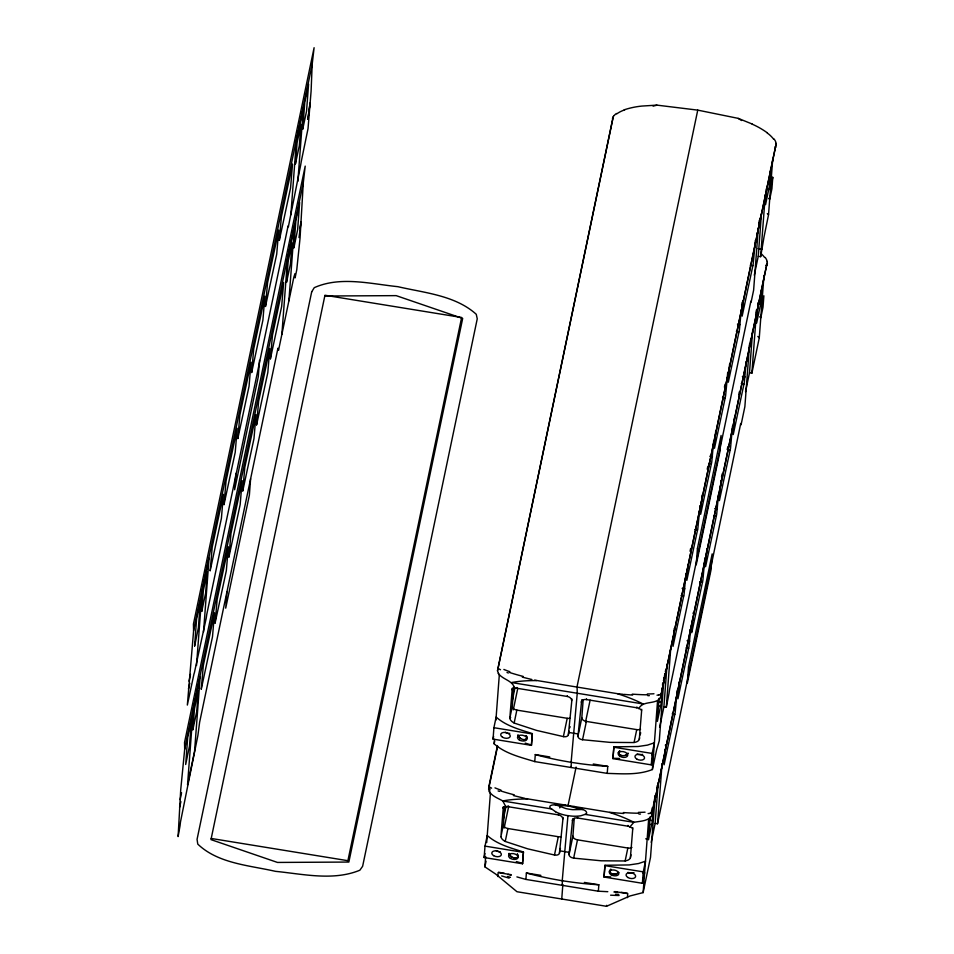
<?xml version="1.0" encoding="UTF-8"?>
<svg xmlns="http://www.w3.org/2000/svg" width="954" height="954" viewBox="0 0 954 954"><rect width="100%" height="100%" fill="white"/><g stroke="black" fill="none" stroke-linecap="round" stroke-linejoin="round"><path stroke-width="1.43" d="M303.277 182.882L300.045 238.166L296.754 269.863L295.084 277.876L295.18 275.766A24.828 1.55 -80.8 0 0 295.144 274.299L294.941 273.726L293.844 277.185L278.532 350.333L277.948 348.21L199.613 722.345L197.883 735.534L180.485 821.954A24.828 1.55 -80.8 0 0 180.056 825.687L178.1 836.598L180.723 789.721L184.694 749.236L303.277 182.882L305.208 166.115L184.527 742.51L184.694 749.236M312.173 64.467L311.099 91.107L308.023 128.671L301.297 161.309A13.284 0.835 -80.8 0 0 300.677 165.03L288.358 226.79L288.311 226.074A12.056 0.751 -80.8 0 0 288.084 225.979L206.779 614.316A12.056 0.751 -80.8 0 0 206.279 617.93L194.377 672.785A13.284 0.835 -80.8 0 0 193.936 674.12L187.342 705.066L193.602 630.821L312.173 64.467L314.104 47.7L193.435 624.095L193.602 630.821M650.139 816.803L648.458 839.794L652.154 822.229L653.55 804.592M196.512 665.487L202.057 591.695L209.069 558.185L203.524 631.977M226.945 591.778L225.716 608.151L249.376 495.15L250.604 478.777M235.853 473.363L234.624 489.736L258.284 376.735L259.512 360.362M281.871 334.389L287.5 259.5L294.512 225.991L288.883 300.88M290.851 214.877L296.396 141.085L303.42 107.575L297.863 181.367M555.55 811.711L551.603 808.932L502.853 801.002C497.738 797.902 487.53 794.813 488.758 787.11L497.451 745.563M497.499 670.841L612.85 118.534L497.499 670.841L499.252 675.67L495.913 720.103M484.143 857.527L485.002 846.115L487.232 835.465C497.261 844.505 510.891 847.951 523.448 852.017L522.518 863.775L484.143 857.527L484.978 853.532M493.051 739.111L493.91 727.699L496.14 717.05C506.169 726.089 519.799 729.536 532.344 733.602L531.414 745.36L493.051 739.111L493.612 736.452M655.159 795.672L650.533 857.276L643.127 892.598L630.034 895.961L606.517 906.3L516.985 891.728L495.746 874.114L484.882 866.852L485.658 856.453M486.695 842.597L490.344 794.086L489.474 791.939M664.056 677.328L659.286 740.781L657.151 748.079A13.284 0.835 -80.8 0 0 656.71 749.427L652.381 769.544C638.119 775.22 622.246 773.789 607.233 773.384L534.753 761.59C520.729 757.261 505.405 753.755 494.124 743.798L494.458 739.35M497.845 876.559L498.143 872.576L511.106 874.687M512.262 688.239L509.806 718.243L512.274 706.473L513.61 688.645M503.354 806.655L500.91 836.67L503.366 824.888L504.714 807.06M522.518 863.775L523.448 852.017M531.414 745.36L532.344 733.602M607.805 891.692L598.373 891.215L525.904 879.421L526.381 872.993L540.882 875.355M534.753 761.59L535.289 754.578L549.778 756.939M503.366 824.888A4.865 2.85 11.8 0 0 507.945 828.525L505.238 841.464L527.693 848.833L554.477 855.011A4.865 2.898 14.5 0 0 559.461 853.043L563.087 817.459M563.373 736.631A4.865 2.898 14.5 0 0 568.369 734.628L571.983 699.043M598.361 891.203L598.85 884.787A301.691 244.069 4.3 0 1 571.589 882.092L562.228 880.757L567.952 815.682A29.049 20.32 12.8 0 1 555.502 811.771M562.514 880.172L562.133 885.312L562.383 884.191M571.41 761.876L570.993 767.481L571.207 766.444M561.751 899.014L562.836 884.561M631.953 847.39A4.865 2.85 11.8 0 1 627.839 848.034L625.132 860.973L601.175 860.794L573.652 858.123A4.865 2.91 9.3 0 1 569.049 854.605L572.674 819.021M582.56 739.755A4.865 2.91 9.3 0 1 577.957 736.19L581.749 699.795M569.049 854.605L572.901 836.205L574.248 818.377M577.957 736.19L581.809 717.79L583.144 699.962M607.233 773.384L607.758 766.372L593.257 764.011M604.037 877.036L604.967 865.278L629.211 864.932L638.572 863.525L645.488 861.212L643.258 871.873L642.4 883.285L604.037 877.036L604.967 865.278M612.945 758.621L613.875 746.863L638.119 746.505L647.468 745.11L654.396 742.796L652.166 753.457L651.308 764.869L612.945 758.621L613.875 746.863M625.144 860.878A4.985 2.862 -10.9 0 0 630.391 857.729L632.836 827.726M634.052 742.45A4.985 2.862 -10.9 0 0 639.299 739.314L641.744 709.311M627.446 897.642L627.744 893.659L614.781 891.561M643.127 892.598L648.601 819.832L650.02 818.067M652.381 769.544L657.509 701.417L660.55 697.374L775.9 145.068L660.55 697.374M659.035 698.388L657.366 721.367L661.062 703.813L662.338 687.774M651.642 815.789L766.992 263.483L651.642 815.789C648.362 821.287 639.597 821.167 633.838 822.312L585.088 814.382L580.724 815.801A29.049 20.32 12.8 0 1 567.964 815.598M662.577 684.567L662.696 682.969M651.177 842.31L655.148 823.374L658.236 782.304M659.631 727.282L663.901 706.878L667.12 664.079M655.148 823.374L657.544 823.755L662.064 763.629M663.901 706.878L666.297 707.272L670.853 646.764M665.188 749.081L664.091 764.846L675.193 712.531L677.209 690.171M673.918 632.943L672.999 646.43L684.101 594.115L685.95 574.022M674.001 631.798L674.263 628.388M679.105 681.883L677.924 698.793L689.026 646.466L690.875 626.384M687.917 564.613L686.832 580.378L697.839 528.528L699.604 510.247M699.771 507.969L699.95 505.703M692.759 618.109L691.757 632.74L702.859 580.414L704.875 558.054M701.572 500.826L700.653 514.325L711.756 461.998L713.687 440.784M701.667 499.693L702.001 495.138M706.842 548.645L705.578 566.676L716.681 514.361L718.529 494.279M715.667 431.363L714.486 448.261L725.589 395.946L727.353 376.997M727.437 375.864L727.687 372.454M720.509 484.859L719.411 500.623L730.514 448.308L732.529 425.949M729.238 368.721L728.319 382.208L739.422 329.893L741.27 309.811M729.321 367.576L729.583 364.166M734.413 417.673L733.244 434.571L744.347 382.244L746.243 361.554M743.238 300.391L742.14 316.156L753.159 264.318L754.924 246.025M755.091 243.747L755.353 240.336M749.617 343.607L744.871 406.666L741.079 424.792L740.721 423.504L657.544 823.755M758.287 228.197L753.624 290.171L751.132 302.084L751.096 301.381A12.056 0.751 -80.8 0 0 750.87 301.285L669.565 689.611A12.056 0.751 -80.8 0 0 669.052 693.236L666.297 707.272M759.861 219.241L759.956 218.037M745.527 391.7L749.486 372.764L752.682 330.227M754.28 275.217L758.251 256.268L761.471 213.469M749.486 372.764L751.883 373.157L756.403 313.019M758.251 256.268L760.648 256.662L765.311 194.676M757.703 308.285L756.641 323.084L760.338 305.518L761.602 289.658M757.917 305.435L758.132 302.585M766.861 186.483L765.549 204.669L769.282 186.841L770.76 167.856M751.883 373.157L759.277 337.823L763.975 275.456M760.648 256.662L763.462 240.325A13.284 0.835 -80.8 0 1 764.082 236.616L768.53 214.781L772.764 158.495M769.938 176.907L772.776 177.372L771.917 188.785L769.687 199.434L768.578 198.349M665.439 745.67L665.546 744.585M693.105 613.565L693.164 612.862M720.759 481.448L720.866 480.363M657.223 785.619L656.829 788.302M750.798 339.052L750.321 341.806M299.007 237.582L301.142 221.626L299.699 228.483M665.832 669.314L665.343 671.843M759.336 222.878L758.859 225.192M189.035 681.192L190.466 674.347M188.451 688.967L189.81 683.231M180.127 799.607L181.558 792.762M179.543 807.394L180.902 801.646M494.124 743.798L494.709 741.019M488.591 789.256L497.594 746.278M489.414 791.772L490.01 788.898M512.715 691.185L513.634 686.808M511.857 702.597L514.91 688.037M498.322 673.357C502.77 679.832 512.513 680.142 514.659 688.263A4.818 3.375 12.8 0 1 516.841 688.251L516.996 687.476M513.276 709.871L517.748 688.478M512.274 706.473A4.865 2.85 11.8 0 0 516.853 710.11L514.146 723.049L536.601 730.418L563.385 736.595L567.213 718.302A4.865 2.85 11.8 0 0 569.872 718.267M484.882 866.852L486.063 861.2M503.259 819.558L506.002 806.452M502.853 801.002L505.751 806.679A4.83 3.375 12.8 0 1 507.933 806.667L508.088 805.891M504.165 828.036L508.709 806.285M571.625 700.665A4.901 3.422 12.8 0 0 567.189 696.432L567.356 695.669M752.217 124.032L738.217 118.368L697.756 110.127L577.075 686.522L577.253 693.236L571.124 762.341L580.485 763.701A301.679 244.069 4.3 0 0 607.758 766.396M568.369 734.628L569.085 731.181M569.812 727.735L570.051 726.578M558.448 814.084L558.281 814.859L507.933 806.667M559.748 807.895L559.903 807.12M571.374 761.173L571.124 762.341L561.834 760.66A301.679 244.069 4.3 0 1 535.277 754.602M581.26 702.227A4.901 3.422 12.8 0 1 586.376 699.556L586.531 698.793M554.477 855.011L558.305 836.718A4.865 2.85 11.8 0 0 561.369 836.575M576.097 767.088L568.179 804.937C570.289 808.587 588.642 807.633 586.471 814A10.172 3.196 10.4 0 1 585.088 814.382M585.541 721.963L590.121 700.141M581.809 717.79A4.865 2.85 11.8 0 0 586.388 721.427L582.56 739.708L610.071 742.379L634.04 742.558L636.747 729.619A4.865 2.85 11.8 0 0 640.551 729.166M559.461 853.043L560.427 848.44M577.635 817.208L577.468 817.983L627.827 826.176A4.818 3.375 12.8 0 1 629.926 826.891L633.838 822.312M573.652 858.123L577.492 839.842A4.865 2.85 11.8 0 1 572.901 836.205M659.035 699.509C652.727 704.267 642.889 700.88 638.834 708.476A4.818 3.375 12.8 0 0 636.723 707.761L636.89 706.986M639.287 739.314L639.597 737.847M640.217 734.902L640.671 732.696M606.517 906.3L606.72 905.298M627.827 826.176L627.982 825.401M690.076 551.245L690.672 548.371M707.248 469.201L707.856 466.315M724.432 387.157L725.028 384.271M741.604 305.101L742.212 302.227M758.788 223.057L759.384 220.183M662.517 685.294L662.708 684.4M663.459 680.81L664.02 678.127M664.401 676.326L664.962 673.643M756.975 234.159L757.357 232.359M757.917 229.675L758.287 227.875M630.391 857.729L630.999 854.784M772.776 177.372L770.546 188.021L769.437 186.936M651.308 764.869L653.538 754.209L652.059 754.876M651.033 813.607L652.238 807.847M721.546 476.785L722.154 473.899M727.282 449.429L727.878 446.555M738.73 394.729L739.338 391.856M755.902 312.685L756.51 309.811M653.919 802.278L655.422 795.099M749.427 346.111L750.023 343.249M642.4 883.285L644.63 872.624L643.151 873.292M293.927 247.694L297.66 229.449L299.651 202.415L295.871 220.744L293.868 247.778M194.652 645.989L198.384 627.744L200.4 600.734L196.596 619.039L194.592 646.073M191.468 719.125L187.688 737.454L185.684 764.488L189.476 746.159L191.504 719.149M616.725 113.896L616.892 113.764A30.385 30.325 -68.5 0 1 624.059 110.104M619.802 750.834L618.371 752.73L619.683 754.793A4.949 2.945 -1.5 0 0 621.245 755.413L621.459 755.485A5.032 3.053 -2.2 0 0 623.093 755.64L623.344 755.651A5.068 3.089 -2.2 0 0 624.763 755.485L625.216 755.377A4.997 3.017 -2.4 0 0 626.671 754.817L628.197 753.171L626.647 754.805A4.997 2.981 -2.7 0 1 625.228 755.389M610.906 869.249L609.463 871.157L610.775 873.208A4.949 2.945 -1.5 0 0 612.349 873.816L612.551 873.9A4.997 2.981 -2.7 0 0 614.221 874.055M619.635 750.941L618.371 752.73L619.683 754.793M610.739 869.356L609.463 871.157L610.775 873.208M624.047 110.044L624.822 109.758M520.86 738.575L520.645 738.456A4.997 2.862 26.1 0 1 519.203 737.323L517.986 735.093L519.203 737.323A5.032 2.945 25.9 0 0 524.175 739.66L524.378 739.648A4.949 2.826 25.1 0 0 525.535 739.541L527.228 738.05L526.179 735.606M511.761 856.895A5.032 2.945 25.9 0 0 515.267 858.063A4.949 2.826 25 0 0 516.794 857.896L518.332 856.465L517.271 854.021M525.714 739.505L527.252 737.907L526.322 735.761M516.818 857.92L518.344 856.322L517.414 854.176M615.867 873.9L616.534 873.733M498.608 872.23L504.332 873.304M658.606 694.989L659.584 694.846M649.71 813.404L648.112 813.619M649.853 813.38L650.688 813.273M658.463 695.013L657.02 695.204M583.013 809.529L572.805 809.684A33.843 19.784 11.8 0 1 565.817 808.551L554.596 804.389M649.364 695.657L647.826 695.669M640.456 814.072L638.918 814.084M324.789 296.014L396.16 295.633L462.678 318.445L348.854 862.058L277.495 862.44L210.977 839.615L324.956 295.239L461.629 317.479L347.9 860.699L211.216 838.459M619.635 758.478L613.017 758.275M610.727 876.893L604.109 876.69M613.899 891.966L617.214 892.109M578.124 733.96L568.536 732.41M569.216 852.375L559.628 850.813M621.197 892.312L627.47 893.254M632.657 695.084L623.976 694.393M623.749 813.5L616.499 812.927M615.545 812.844L609.797 812.295M623.022 694.297L619.671 693.975M534.61 680.142L618.705 693.88M525.702 798.558L608.843 812.2A81.15 25.472 10.4 0 1 633.933 822.3M697.756 110.127L656.924 105.131L641.851 106.073A82.306 82.127 -63.5 0 0 624.775 109.615M568.202 806.106C565.102 806.07 547.024 802.159 550.184 808.098A10.172 3.196 10.4 0 0 551.603 808.932M766.122 189.083L768.817 189.524M758.132 248.66L762.186 249.328M750.202 265.224L752.897 265.665M757.834 303.455L760.529 303.897M737.454 324.145L740.149 324.587M736.369 331.288L739.064 331.718M742.379 376.508L745.086 376.949M741.294 383.639L743.989 384.08M722.536 397.341L725.231 397.782M727.461 449.704L730.168 450.133M709.8 456.25L712.495 456.692M708.715 463.394L711.41 463.835M714.725 508.613L717.42 509.054M713.64 515.756L716.335 516.197M694.882 529.446L697.577 529.887M699.807 581.809L702.502 582.25M682.134 588.368L684.841 588.809M681.049 595.511L683.744 595.94M689.67 630.236L692.365 630.677M687.059 640.73L689.766 641.16M685.974 647.861L688.669 648.303M658.558 701.75L661.253 702.192M657.938 705.793L660.633 706.234M511.761 682.587L642.734 703.897M516.841 688.251L567.189 696.444M586.376 699.568L636.723 707.761M672.141 713.926L674.848 714.355M516.853 710.11L567.213 718.302M586.388 721.427L636.747 729.619M493.91 727.699L532.272 733.948M613.804 747.209L652.166 753.457M649.65 820.166L652.345 820.607M649.03 824.208L651.737 824.65M645.751 838.793L648.446 839.234M507.945 828.525L558.305 836.718M577.492 839.842L627.839 848.034M485.002 846.115L523.364 852.363M604.896 865.624L643.258 871.873M584.349 882.426L598.85 884.787M562.228 880.757L552.938 879.075A301.691 244.069 4.3 0 1 526.381 873.017M524.783 798.343L513.383 795.541M531.855 679.498L530.03 679.069M765.847 265.188L766.825 265.617M529.136 678.854L522.291 677.125M525.904 879.421L516.901 876.905M508.053 874.353L511.165 875.247M531.485 745.014L525.225 743.118M522.589 863.43L516.317 861.534M508.363 672.987L507.003 672.498M499.467 791.403L498.095 790.914M775.137 146.88L775.733 147.202M500.492 669.732L498.918 668.873M491.584 788.147L489.7 787.11M767.183 132.916L767.827 133.441A30.385 30.313 -69.3 0 1 773.587 139.105M757.846 336.452L759.277 337.823M767.314 213.601L768.53 214.781M760.529 305.352L761.638 306.437L763.88 295.788L763.021 307.2L760.779 317.849L759.67 316.764M510.295 855.738L509.078 853.436L510.295 855.738A4.997 2.862 26.2 0 0 511.761 856.859L511.547 856.752A4.949 2.85 25.5 0 1 510.378 855.81M642.626 754.34A5.032 2.91 -8.7 0 1 637.045 754.018M621.269 755.389A4.949 2.898 -1.2 0 1 619.718 754.769M525.511 739.517A4.937 2.79 24.6 0 1 524.354 739.6M509.758 733.328A5.032 2.719 31.8 0 1 505.298 732.314M617.703 693.808A81.162 25.472 10.4 0 1 642.841 703.885M638.727 708.595A4.889 2.683 -7.1 0 1 641.482 710.778M738.169 118.427A81.162 64.991 14 0 1 741.675 120.526M776.019 143.529A2.731 1.395 66.4 0 1 776.198 145.39M752.157 124.139A82.306 82.139 -63.3 0 1 767.266 132.797M774.088 139.01A15.765 15.264 62.5 0 1 775.65 141.657M775.757 142.289A7.334 5.104 63.5 0 1 776.186 143.517M660.311 694.643A2.731 0.966 -54.2 0 1 660.454 694.786M660.526 695.18A2.731 0.966 -54.2 0 1 660.514 695.394M660.359 694.25A7.334 2.17 -33.5 0 1 660.74 694.429M653.967 693.761A31.112 7.191 4.3 0 1 647.337 693.963M647.039 694.81A85.717 27.654 7.8 0 1 632.264 694.142M653.096 106.121A81.162 64.991 14 0 1 656.96 105.214M612.504 118.69A2.731 1.622 -45.3 0 1 613.124 117.044M614.161 115.517A15.765 15.538 -18.7 0 1 616.415 113.49M613.005 116.996A7.334 5.605 -40.3 0 1 613.744 115.983M497.845 668.134A7.334 1.562 53.3 0 1 497.988 667.931M509.841 671.688A31.112 7.465 12.5 0 1 503.879 669.446M523.221 676.422A85.717 27.702 8.3 0 1 509.555 672.487M511.654 682.539A81.162 25.472 10.4 0 1 536.494 680.596M511.893 689.682A4.889 2.516 29.9 0 1 514.731 688.43M514.146 722.941A4.985 2.659 33.8 0 1 509.853 718.267M509.794 717.229A4.865 2.85 11.8 0 1 510.676 717.527M619.086 895.52A114.611 11.627 3 0 1 610.596 895.186M615.509 894.232A55.487 9.075 1.1 0 1 618.741 894.375M629.831 827.011A4.889 2.683 -7.1 0 1 632.585 829.193M767.123 261.945A2.731 1.395 66.4 0 1 767.302 263.805M760.898 253.418A30.385 30.313 -69.3 0 1 764.679 257.52M765.191 257.425A15.765 15.264 62.5 0 1 766.742 260.084M766.861 260.704A7.334 5.104 63.5 0 1 767.278 261.933M651.403 813.058A2.731 0.966 -54.2 0 1 651.546 813.202M651.63 813.595A2.731 0.966 -54.2 0 1 651.606 813.81M651.451 812.665A7.334 2.17 -33.5 0 1 651.832 812.844M645.059 812.176A31.112 7.191 4.3 0 1 638.441 812.379M638.143 813.225A85.717 27.654 7.8 0 1 623.367 812.558M488.937 786.549A7.334 1.562 53.3 0 1 489.08 786.358M500.945 790.103A31.112 7.465 12.5 0 1 494.971 787.861M514.325 794.837A85.717 27.702 8.3 0 1 500.647 790.902M502.746 800.955A81.162 25.472 10.4 0 1 527.586 799.011M509.138 878.145A114.611 13.07 14.7 0 1 501.685 875.927M507.468 876.476A55.487 8.037 18.5 0 1 510.462 877.346M502.985 808.098A4.889 2.516 29.8 0 1 505.835 806.845M616.308 873.781A4.997 2.981 -2.7 0 0 617.739 873.22L618.8 872.409L617.751 873.22A4.997 3.005 -2.5 0 1 612.611 873.924M516.829 857.932A4.949 2.85 25.5 0 1 515.267 858.063M515.291 858.111A5.032 2.993 26.5 0 1 513.479 857.741M500.218 851.839A5.032 2.719 31.8 0 1 496.175 850.598M633.969 872.683A5.032 2.91 -8.7 0 1 627.994 872.338M572.352 820.643A4.901 3.422 12.8 0 1 577.468 817.972M505.238 841.356A4.985 2.659 33.8 0 1 500.945 836.682M558.293 814.847A4.901 3.422 12.8 0 1 562.729 819.081M565.054 804.997A7.298 4.269 11.8 0 1 557.255 804.699M582.405 808.61A7.298 4.269 11.8 0 1 574.069 806.464M192.851 729.738L196.715 711.696L198.313 690.446L194.485 708.75L192.851 729.738M201.27 689.086L212.503 636.747L214.507 612.742L203.309 665.558L201.27 689.086M201.759 611.323L205.623 593.281L207.221 572.018L203.381 590.335L201.759 611.323M210.166 570.671L221.411 518.32L223.403 494.327L212.217 547.143L210.166 570.671M215.091 623.034L226.337 570.683L228.352 546.737L217.142 599.506L215.091 623.034M223.999 504.618L235.233 452.268L237.2 428.274L226.05 481.078L223.999 504.618M228.924 556.981L240.158 504.63L242.161 480.637L230.975 533.441L228.924 556.981M237.832 438.566L249.066 386.215L251.069 362.222L239.883 415.026L237.832 438.566M242.757 490.916L253.991 438.578L255.994 414.585L244.808 467.388L242.757 490.916M251.665 372.501L262.899 320.162L264.89 296.169L253.704 348.973L251.665 372.501M256.59 424.864L267.824 372.525L269.815 348.532L258.629 401.336L256.59 424.864M265.486 306.449L276.72 254.11L278.723 230.105L267.537 282.921L265.486 306.449M270.411 358.811L281.657 306.461L283.648 282.467L272.462 335.283L270.411 358.811M279.319 240.396L290.553 188.045L292.52 164.052L281.37 216.868L279.319 240.396M286.558 282.181L290.421 264.139L292.043 242.96L288.18 261.193L286.558 282.181M295.466 163.766L299.317 145.724L300.939 124.497L297.088 142.778L295.466 163.766M302.74 129.1L306.532 111.284L308.583 84.024L304.803 102.078L302.74 129.1M193.149 710.11L187.521 784.999L194.544 751.49L200.173 676.601L193.149 710.11M310.038 103.211L307.903 119.167L310.038 103.211M688.526 666.882L687.297 683.255L710.957 570.253L712.185 553.88L688.526 666.882M697.434 548.467L696.205 564.84L719.865 451.838L721.093 435.465L697.434 548.467M311.684 291.876L197.061 839.353L197.764 844.099C218.084 863.608 249.161 865.326 275.444 871.336C303.098 874.055 333.268 881.174 359.861 870.215L362.627 866.292L477.25 318.815L476.261 314.283C455.189 295.311 424.447 292.866 397.854 286.677C370.557 283.863 340.339 275.98 314.26 287.667L311.684 291.876M636.807 759.086A4.865 2.85 11.8 0 0 644.499 758.239A4.865 2.85 11.8 0 0 637.928 754.292A4.865 2.85 11.8 0 0 636.807 759.086M620.028 756.355A4.865 2.85 11.8 0 0 627.72 755.508A4.865 2.85 11.8 0 0 621.137 751.561A4.865 2.85 11.8 0 0 620.028 756.355M519.322 739.97A4.865 2.85 11.8 0 0 527.013 739.123A4.865 2.85 11.8 0 0 520.431 735.176A4.865 2.85 11.8 0 0 519.322 739.97M502.531 737.239A4.865 2.85 11.8 0 0 510.223 736.393A4.865 2.85 11.8 0 0 503.652 732.445A4.865 2.85 11.8 0 0 502.531 737.239M611.12 874.782A4.865 2.85 11.8 0 0 618.812 873.924A4.865 2.85 11.8 0 0 612.241 869.976A4.865 2.85 11.8 0 0 611.12 874.782M627.911 877.513A4.865 2.85 11.8 0 0 635.602 876.654A4.865 2.85 11.8 0 0 629.02 872.707A4.865 2.85 11.8 0 0 627.911 877.513M510.414 858.385A4.865 2.85 11.8 0 0 518.105 857.539A4.865 2.85 11.8 0 0 511.535 853.591A4.865 2.85 11.8 0 0 510.414 858.385M493.623 855.655A4.865 2.85 11.8 0 0 501.327 854.808A4.865 2.85 11.8 0 0 494.744 850.861A4.865 2.85 11.8 0 0 493.623 855.655"/></g></svg>
